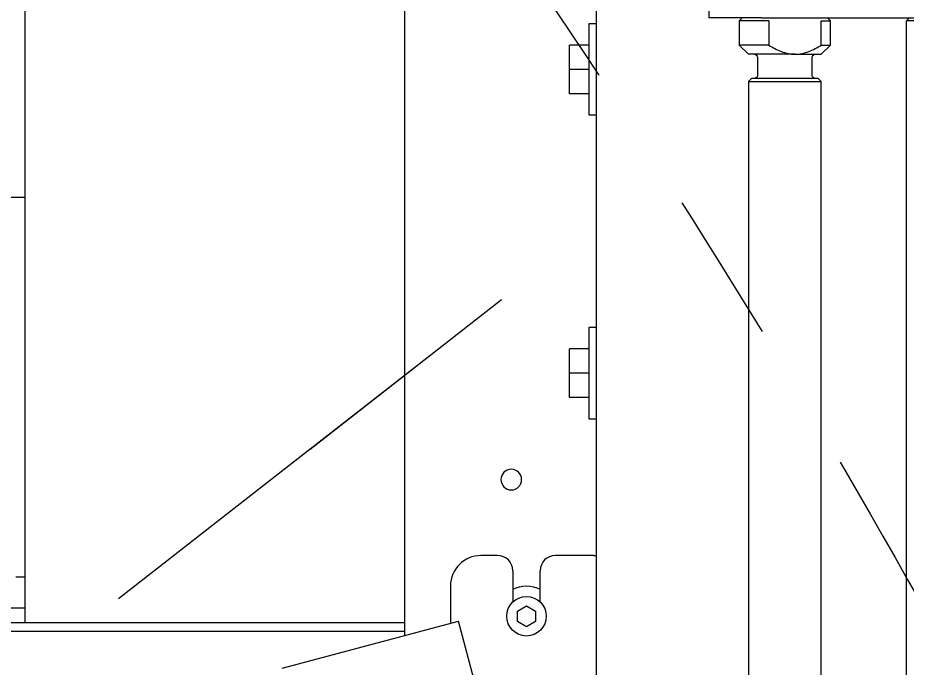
# Model space of a CAD drawing. Header units: millimetres. Extents: x 10462777 to 22643323, y 453826 to 1389191.
# Drawn here: x 11299770.5 to 11300063.1, y 584724.3 to 584938.4 of the extents above; entities that cross this region are included whole.
import ezdxf

# ---------------------------------------------------------------- set-up
doc = ezdxf.new("R2010")
doc.units = ezdxf.units.MM
doc.header["$LTSCALE"] = 200
doc.header["$MEASUREMENT"] = 0
doc.linetypes.add('CENTER', pattern=[2, 1.25, -0.25, 0.25, -0.25])
doc.linetypes.add('PHANTOM', pattern=[2.5, 1.25, -0.25, 0.25, -0.25, 0.25, -0.25])
doc.layers.get('0').update_dxf_attribs({"linetype": 'CONTINUOUS'})
doc.layers.add('2', color=2, linetype='CONTINUOUS')
doc.layers.add('205', color=4, linetype='CONTINUOUS')
doc.layers.add('203', color=7, linetype='CONTINUOUS', true_color=0xffffff)
doc.layers.add('LAYOUT', color=8, linetype='CONTINUOUS', lineweight=25)

# ---------------------------------------------------------------- blocks, each defined once
blk = doc.blocks.new('r710ic')
at = {"layer": 'LAYOUT', "color": 3}
blk.add_circle((272041.37, 104232.63), 2050.12, dxfattribs=at)
blk = doc.blocks.new('A$C7DA30AB0')
at = {"layer": 'LAYOUT', "color": 6, "linetype": 'PHANTOM'}
blk.add_circle((3030.45, 3025.99, 0), 2693.02, dxfattribs=at)

msp = doc.modelspace()

# ---------------------------------------------------------------- linework, layer by layer
at = {"layer": '2', "color": 252, "linetype": 'Continuous'}
for p, q in [((11299772.86753, 585439.32996, 0), (11299772.86753, 584739.45127, 0)), ((11299897.8693, 584735.15912, 0), (11299897.8693, 585406.8193, 0)), ((11299928.36973, 584761.44284, 0), (11299922.86966, 584761.44284, 0)), ((11299959.87018, 584761.44284, 0), (11299947.37, 584761.44284, 0)), ((11299959.87018, 584761.44284, 0), (11299960.87025, 584761.44284, 0)), ((11299933.36981, 584756.44276, 0), (11299933.36981, 584746.13316, 0)), ((11299942.36993, 584746.13316, 0), (11299942.36993, 584756.44276, 0)), ((11299772.86753, 584754.32023, 0), (11299769.86748, 584754.32023, 0)), ((11299912.86951, 584751.44269, 0), (11299912.86951, 584739.17127, 0)), ((11299748.86718, 584739.44252, 0), (11299897.87674, 584739.44252, 0)), ((11299897.87674, 584736.44248, 0), (11299748.86718, 584736.44248, 0))]:
    msp.add_line(p, q, dxfattribs=at)
at = {"layer": '2', "color": 60, "linetype": 'Continuous'}
for p, q in [((11299960.8702, 584679.56433, 0), (11299960.8702, 585171.44866, 0)), ((11299960.8702, 584936.44532, 0), (11299958.37016, 584936.44532, 0)), ((11299958.37016, 584936.44532, 0), (11299958.37016, 584907.68758, 0)), ((11299958.37016, 584929.44522, 0), (11299951.97007, 584929.44522, 0)), ((11299951.97007, 584921.44511, 0), (11299951.97007, 584929.44522, 0)), ((11299958.37016, 584921.44511, 0), (11299951.97007, 584921.44511, 0)), ((11299951.97007, 584913.44499, 0), (11299951.97007, 584921.44511, 0)), ((11299958.37016, 584913.44499, 0), (11299951.97007, 584913.44499, 0)), ((11299958.37016, 584907.68758, 0), (11299958.37016, 584906.44489, 0)), ((11299958.37016, 584906.44489, 0), (11299960.8702, 584906.44489, 0)), ((11299960.8702, 584836.4439, 0), (11299958.37016, 584836.4439, 0)), ((11299958.37016, 584836.4439, 0), (11299958.37016, 584813.23941, 0)), ((11299958.37016, 584829.4438, 0), (11299951.97007, 584829.4438, 0)), ((11299951.97007, 584821.44369, 0), (11299951.97007, 584829.4438, 0)), ((11299958.37016, 584821.44369, 0), (11299951.97007, 584821.44369, 0)), ((11299951.97007, 584813.44357, 0), (11299951.97007, 584821.44369, 0)), ((11299958.37016, 584813.44357, 0), (11299951.97007, 584813.44357, 0)), ((11299958.37016, 584813.23941, 0), (11299958.37016, 584806.44347, 0)), ((11299958.37016, 584806.44347, 0), (11299960.8702, 584806.44347, 0)), ((11299934.86983, 584743.17463, 0), (11299937.86987, 584744.9067, 0)), ((11299937.86987, 584744.9067, 0), (11299940.86991, 584743.17463, 0)), ((11299934.86983, 584739.71048, 0), (11299934.86983, 584743.17463, 0)), ((11299940.86991, 584743.17463, 0), (11299940.86991, 584739.71048, 0)), ((11299937.86987, 584737.9784, 0), (11299934.86983, 584739.71048, 0)), ((11299940.86991, 584739.71048, 0), (11299937.86987, 584737.9784, 0))]:
    msp.add_line(p, q, dxfattribs=at)
at = {"layer": '2', "color": 203, "linetype": 'Continuous'}
for p, q in [((11299504.82628, 584879.44451, 0), (11299772.86654, 584879.44451, 0)), ((11299772.86721, 584744.10799, 0), (11299722.86682, 584744.10799, 0))]:
    msp.add_line(p, q, dxfattribs=at)
at = {"layer": '2', "color": 252, "linetype": 'Continuous', "extrusion": (0, 0, -1)}
msp.add_circle((-11299932.8698, 584786.44319, 0), 3.40005, dxfattribs=at)
at = {"layer": '2', "color": 60, "linetype": 'Continuous'}
msp.add_circle((11299937.86987, 584741.44255, 0), 6.50009, dxfattribs=at)
at = {"layer": '2', "color": 252, "linetype": 'Continuous'}
for centre, radius, start, end in [((11299922.86966, 584751.44269, 0), 10.00014, 90, 180), ((11299928.36973, 584756.44276, 0), 5.00007, 0, 90), ((11299947.37, 584756.44276, 0), 5.00007, 90, 180)]:
    msp.add_arc(centre, radius, start, end, dxfattribs=at)
at = {"layer": '2', "color": 252, "linetype": 'Continuous', "extrusion": (0, 0, -1)}
msp.add_arc((-11299937.86987, 584741.44255, 0), 10.00014, 63.2587694, 116.7412569, dxfattribs=at)
at = {"layer": '203', "color": 172, "linetype": 'CENTER'}
for q in [(11299929.69833, 584845.68632, 0), (11299929.69833, 584845.68632, 0), (11299803.61482, 584747.17908, 0), (11299803.61482, 584747.17908, 0)]:
    msp.add_line((11299866.65657, 584796.4327, 0), q, dxfattribs=at)
at = {"layer": '203', "color": 172, "linetype": 'PHANTOM'}
msp.add_line((11299906.05767, 584827.21621, 0), (11299827.25547, 584765.64919, 0), dxfattribs=at)
msp.add_line((11299906.05767, 584827.21621, 0), (11299827.25547, 584765.64919, 0), dxfattribs=at)
at = {"layer": '205', "color": 252, "linetype": 'Continuous'}
for p, q in [((11299997.87072, 584960.44566, 0), (11299997.87072, 584938.44535, 0)), ((11300015.22391, 584938.44535, 0), (11299997.87072, 584938.44535, 0)), ((11300008.87088, 584938.44535, 0), (11300007.87086, 584937.44534, 0)), ((11300015.22391, 584938.44535, 0), (11300092.27206, 584938.44535, 0)), ((11300037.87129, 584937.44534, 0), (11300036.87128, 584938.44535, 0)), ((11300007.87086, 584937.44534, 0), (11300007.87086, 584929.44522, 0)), ((11300017.58456, 584937.44534, 0), (11300007.87086, 584937.44534, 0)), ((11300017.58456, 584937.44534, 0), (11300017.58456, 584929.44522, 0)), ((11300034.86711, 584929.44522, 0), (11300034.86711, 584937.44534, 0)), ((11300034.86711, 584937.44534, 0), (11300037.87129, 584937.44534, 0)), ((11300037.87129, 584929.44522, 0), (11300037.87129, 584937.44534, 0)), ((11300062.87164, 584595.42824, 0), (11300062.87164, 584937.44534, 0)), ((11300152.87292, 584937.44534, 0), (11300062.87164, 584937.44534, 0)), ((11300007.87086, 584929.44522, 0), (11300010.87091, 584926.44518, 0)), ((11300017.58456, 584929.44522, 0), (11300007.87086, 584929.44522, 0)), ((11300034.86711, 584929.44522, 0), (11300037.87129, 584929.44522, 0)), ((11300034.87125, 584926.44518, 0), (11300037.87129, 584929.44522, 0)), ((11300026.22584, 584926.44518, 0), (11300010.87091, 584926.44518, 0)), ((11300026.22584, 584926.44518, 0), (11300034.87125, 584926.44518, 0)), ((11300013.87095, 584925.44516, 0), (11300013.87095, 584919.44508, 0)), ((11300031.8712, 584919.44508, 0), (11300031.8712, 584925.44516, 0)), ((11300011.87092, 584918.44507, 0), (11300010.87091, 584917.44505, 0)), ((11300010.87091, 584917.44505, 0), (11300010.87091, 584595.4265, 0)), ((11300010.87091, 584917.44505, 0), (11300026.22584, 584917.44505, 0)), ((11300025.94627, 584918.44507, 0), (11300011.87092, 584918.44507, 0)), ((11300033.87123, 584918.44507, 0), (11300025.94627, 584918.44507, 0)), ((11300026.22584, 584917.44505, 0), (11300034.87125, 584917.44505, 0)), ((11300034.87125, 584917.44505, 0), (11300033.87123, 584918.44507, 0)), ((11300034.87125, 584595.4265, 0), (11300034.87125, 584917.44505, 0)), ((11299857.54261, 584724.34621, 0), (11299915.49898, 584739.87558, 0)), ((11299954.19986, 584595.44196, 0), (11299915.49898, 584739.87558, 0))]:
    msp.add_line(p, q, dxfattribs=at)
at = {"layer": '205', "color": 252, "linetype": 'Continuous', "extrusion": (0, 0, -1)}
for centre, start, end in [((-11300012.87093, 584925.44516, 0), 90, 180), ((-11300032.87122, 584925.44516, 0), 0, 90), ((-11300012.87093, 584919.44508, 0), 180, 270), ((-11300032.87122, 584919.44508, 0), 270, 0)]:
    msp.add_arc(centre, 1.00001, start, end, dxfattribs=at)
at = {"layer": '205', "color": 252, "linetype": 'Continuous'}
msp.add_open_spline([(11300063.87166, 584938.44535, 0), (11300063.53836, 584938.11205, 0), (11300063.20502, 584937.77871, 0), (11300062.87164, 584937.44534, 0)], degree=3, dxfattribs=at)
for points, knots in [([(11300017.58456, 584929.44522, 0), (11300018.24166, 584929.03459, 0), (11300018.91531, 584928.64327, 0), (11300020.29528, 584927.92719, 0), (11300020.99722, 584927.60458, 0), (11300022.43463, 584927.05889, 0), (11300023.17013, 584926.83584, 0), (11300024.30805, 584926.60411, 0), (11300024.69366, 584926.5443, 0), (11300025.4602, 584926.46508, 0), (11300025.84317, 584926.44518, 0), (11300026.22584, 584926.44518, 0)], [0, 0, 0, 0, 0.25, 0.25, 0.5, 0.5, 0.75, 0.75, 0.875, 0.875, 1, 1, 1, 1]), ([(11300026.22584, 584926.44518, 0), (11300026.99119, 584926.44518, 0), (11300027.75619, 584926.52551, 0), (11300029.28042, 584926.83531, 0), (11300030.01745, 584927.05901, 0), (11300031.45553, 584927.60503, 0), (11300032.15659, 584927.92735, 0), (11300033.53332, 584928.64163, 0), (11300034.20925, 584929.03411, 0), (11300034.86711, 584929.44522, 0)], [0, 0, 0, 0, 0.25, 0.25, 0.5, 0.5, 0.75, 0.75, 1, 1, 1, 1])]:
    msp.add_open_spline(points, degree=3, knots=knots, dxfattribs=at)

# ---------------------------------------------------------------- block references
at = {"ltscale": 10}
msp.add_blockref('A$C7DA30AB0', (11294684.4077, 580408.4363, 0), dxfattribs=at)
at = {"layer": 'LAYOUT', "color": 2, "rotation": 270}
msp.add_blockref('r710ic', (11195875.24796, 856316.46559, 0), dxfattribs=at)

doc.saveas('drawing.dxf')
